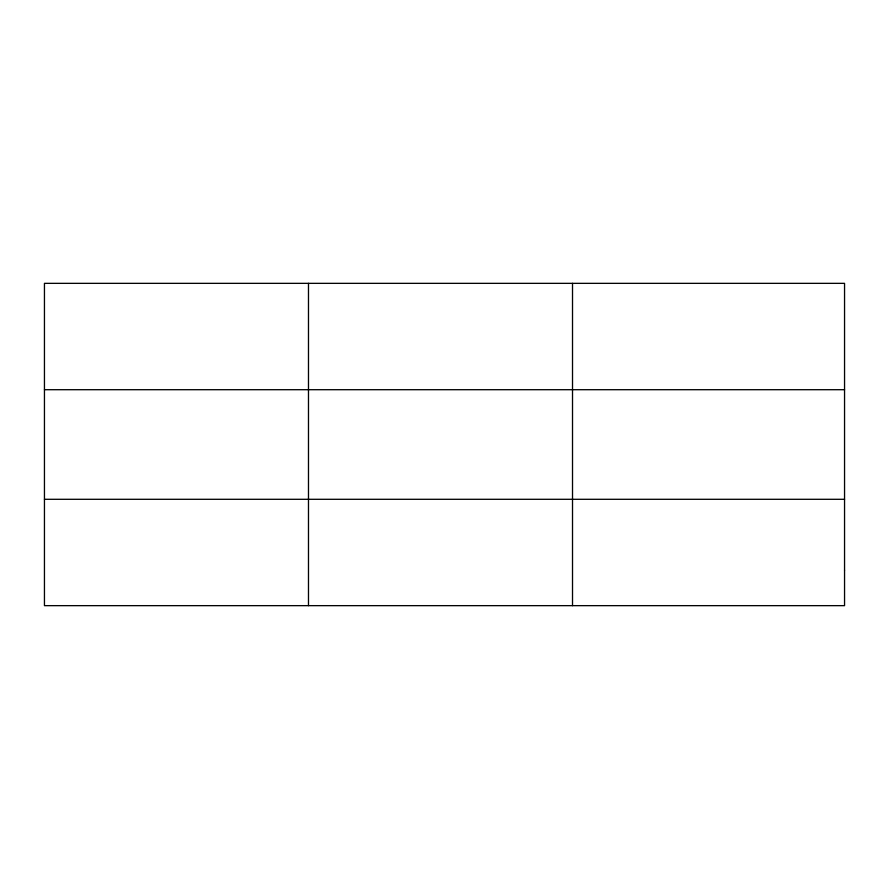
<?xml version="1.0" encoding="UTF-8"?>
<svg xmlns="http://www.w3.org/2000/svg" width="889" height="889" viewBox="0 0 889 889"><rect width="100%" height="100%" fill="white"/><g stroke="black" fill="none" stroke-linecap="round" stroke-linejoin="round"><path stroke-width="1.33" d="M308.483 283.347L308.483 605.653M572.516 283.347L572.516 605.653M44.45 389.704L844.55 389.704M44.45 499.296L844.55 499.296M844.55 570.193L844.55 605.653L44.45 605.653L44.45 283.347L844.55 283.347L844.55 570.193"/></g></svg>
